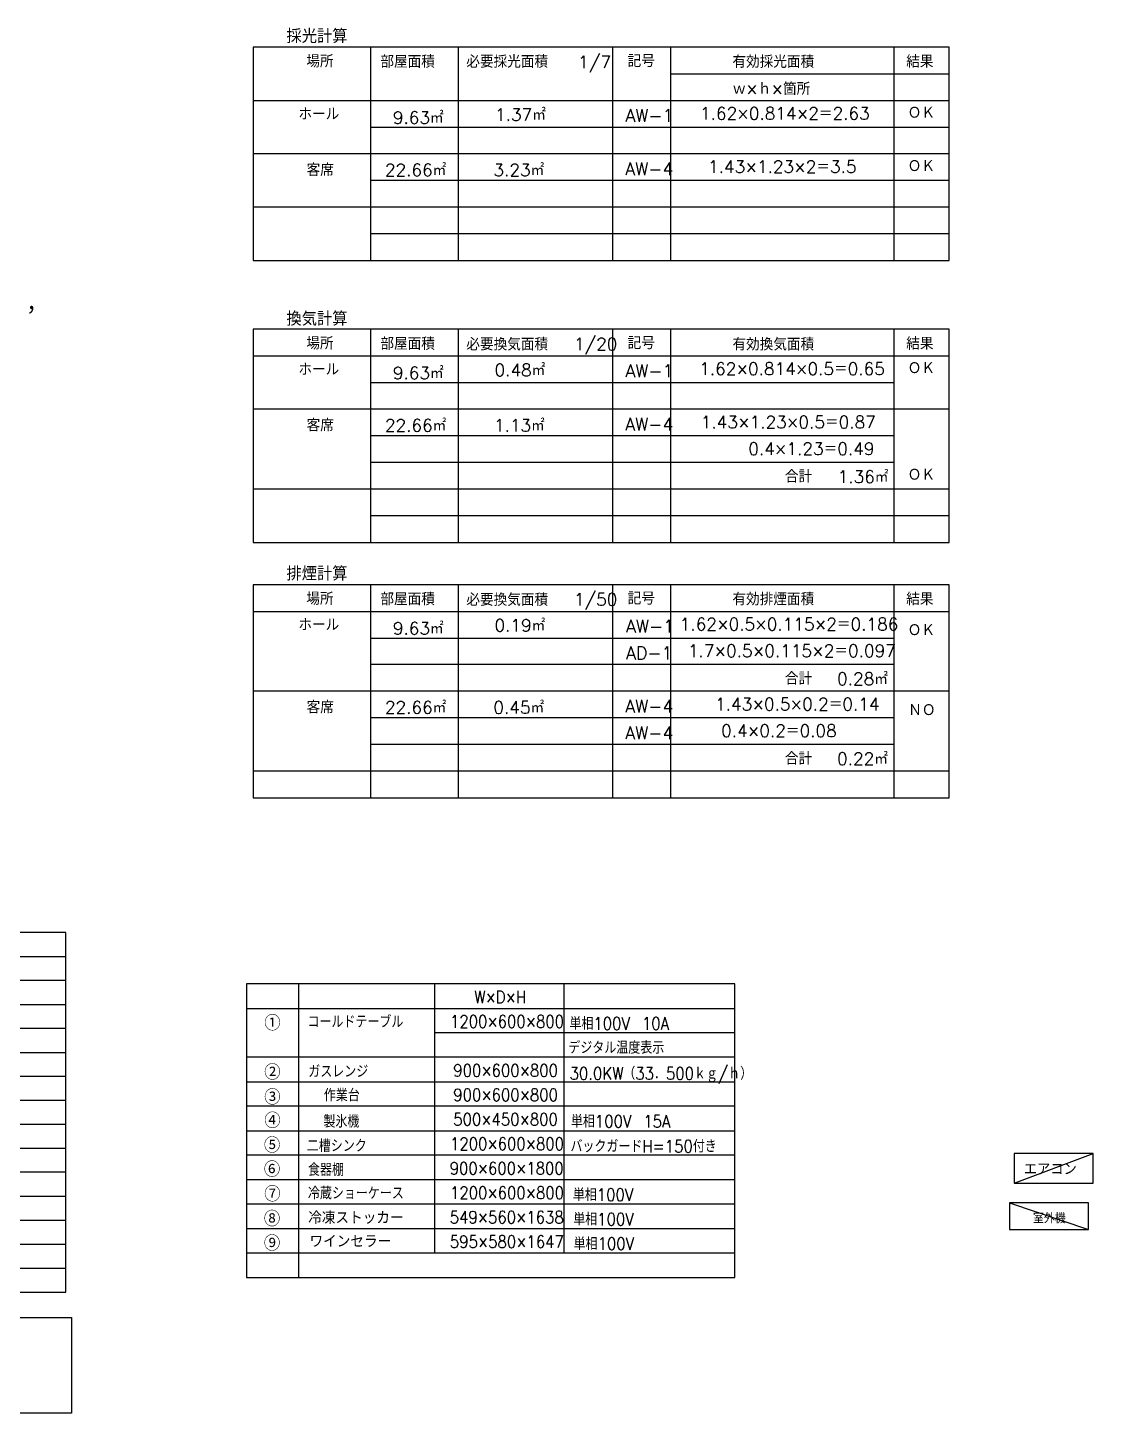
# Model space of a CAD drawing. Extents: x -22351 to 30820, y -9 to 16424.
# Drawn here: x 20068 to 30820, y 0 to 13974 of the extents above; entities that cross this region are included whole.
import ezdxf

# ---------------------------------------------------------------- set-up
doc = ezdxf.new("R2010")
doc.units = 0
doc.header["$LTSCALE"] = 50
doc.header["$MEASUREMENT"] = 0
doc.layers.get('0').update_dxf_attribs({"linetype": 'CONTINUOUS'})
doc.styles.get("Standard").update_dxf_attribs({"font": 'txt', "bigfont": 'bigfont.shx'})

msp = doc.modelspace()

# ---------------------------------------------------------------- linework, layer by layer
at = {"linetype": 'ByBlock'}
for p, q in [((29366.6, 13777.2), (22341.6, 13777.2)), ((22341.6, 13777.2), (22341.6, 11626.5)), ((23526.3, 13777.2), (23526.3, 11626.5)), ((24410.7, 13777.2), (24410.7, 11626.5)), ((25967.9, 13777.2), (25967.9, 11626.5)), ((26554.8, 13777.2), (26554.8, 11626.5)), ((28808.9, 13777.2), (28808.9, 11626.5)), ((29366.6, 11626.5), (29366.6, 13777.2)), ((26554.8, 13508.4), (29366.6, 13508.4)), ((22341.6, 13239.5), (29366.6, 13239.5)), ((23526.3, 12970.7), (29366.6, 12970.7)), ((29366.6, 12701.9), (22341.6, 12701.9)), ((29366.6, 12433), (23526.3, 12433)), ((29366.6, 12164.2), (22341.6, 12164.2)), ((29366.6, 11895.4), (23526.3, 11895.4)), ((22341.6, 11626.5), (29366.6, 11626.5)), ((29366.6, 10932.7), (22341.6, 10932.7)), ((22341.6, 10932.7), (22341.6, 8782)), ((23526.3, 10932.7), (23526.3, 8782)), ((24410.7, 10932.7), (24410.7, 8782)), ((25967.9, 10932.7), (25967.9, 8782)), ((26554.8, 10932.7), (26554.8, 8782)), ((28808.9, 10932.7), (28808.9, 8782)), ((29366.6, 8782), (29366.6, 10932.7)), ((22341.6, 10663.8), (29366.6, 10663.8)), ((23526.3, 10395), (28808.9, 10395)), ((29366.6, 10126.2), (22341.6, 10126.2)), ((28808.9, 9857.3), (23526.3, 9857.3)), ((28808.9, 9588.5), (23526.3, 9588.5)), ((29366.6, 9319.7), (22341.6, 9319.7)), ((29366.6, 9050.8), (23526.3, 9050.8)), ((22341.6, 8782), (29366.6, 8782)), ((29366.6, 8357), (22341.6, 8357)), ((22341.6, 8357), (22341.6, 6206.3)), ((23526.3, 8357), (23526.3, 6206.3)), ((24410.7, 8357), (24410.7, 6206.3)), ((25967.9, 8357), (25967.9, 6206.3)), ((26554.8, 8357), (26554.8, 6206.3)), ((28808.9, 8357), (28808.9, 6206.3)), ((29366.6, 6206.3), (29366.6, 8357)), ((22341.6, 8088.1), (29366.6, 8088.1)), ((23526.3, 7819.3), (28808.9, 7819.3)), ((28808.9, 7550.5), (23526.3, 7550.5)), ((29366.6, 7281.6), (22341.6, 7281.6)), ((28808.9, 7012.8), (23526.3, 7012.8)), ((28808.9, 6744), (23526.3, 6744)), ((29366.6, 6475.1), (22341.6, 6475.1)), ((22341.6, 6206.3), (29366.6, 6206.3)), ((20451.6, 4849), (9065, 4849)), ((20451.6, 1221.2), (20451.6, 4849)), ((9065, 4607.1), (20451.6, 4607.1)), ((20451.6, 4365.3), (9716.4, 4365.3)), ((27203.7, 4330.7), (22276.3, 4330.7)), ((22276.3, 4330.7), (22276.3, 1369.2)), ((22800, 4330.7), (22800, 1369.2)), ((24171.6, 4330.7), (24171.6, 1616)), ((25477.9, 4330.7), (25477.9, 1616)), ((27203.7, 1369.2), (27203.7, 4330.7)), ((17565, 4123.4), (20451.6, 4123.4)), ((22276.3, 4083.9), (27203.7, 4083.9)), ((20451.6, 3881.6), (9065, 3881.6)), ((20451.6, 3881.6), (17565, 3881.6)), ((27203.7, 3837.2), (24171.6, 3837.2)), ((9716.4, 3639.7), (20451.6, 3639.7)), ((27203.7, 3590.4), (22276.3, 3590.4)), ((20451.6, 3397.9), (9716.4, 3397.9)), ((22276.3, 3343.6), (27203.7, 3343.6)), ((20451.6, 3156), (9716.4, 3156)), ((27203.7, 3096.8), (22276.3, 3096.8)), ((20451.6, 2914.1), (15361.5, 2914.1)), ((22276.3, 2850), (27203.7, 2850)), ((9065, 2672.3), (20451.6, 2672.3)), ((27203.7, 2603.2), (22276.3, 2603.2)), ((30820.5, 2621), (30020.5, 2621)), ((30020.5, 2621), (30020.5, 2321)), ((30020.5, 2321), (30820.5, 2621)), ((30820.5, 2321), (30820.5, 2621)), ((20451.6, 2430.4), (9716.4, 2430.4)), ((22276.3, 2356.4), (27203.7, 2356.4)), ((30020.5, 2321), (30820.5, 2321)), ((17565, 2188.6), (20451.6, 2188.6)), ((27203.7, 2109.6), (22276.3, 2109.6)), ((29974, 2123.7), (29974, 1853.7)), ((30773.5, 2123.7), (29974, 2123.7)), ((29974, 2123.7), (30773.5, 1853.7)), ((30773.5, 1853.7), (30773.5, 2123.7)), ((9065, 1946.7), (20451.6, 1946.7)), ((22276.3, 1862.8), (27203.7, 1862.8)), ((29974, 1853.7), (30773.5, 1853.7)), ((9716.4, 1704.9), (20451.6, 1704.9)), ((27203.7, 1616), (22276.3, 1616)), ((17565, 1463), (20451.6, 1463)), ((22276.3, 1369.2), (27203.7, 1369.2)), ((9065, 1221.2), (20451.6, 1221.2)), ((0, 967.3), (20509, 967.3)), ((20509, 967.3), (20509, 0)), ((20509, 0), (0, 0))]:
    msp.add_line(p, q, dxfattribs=at)

# ---------------------------------------------------------------- texts
for s, height, p in [('採光計算', 140, (22679, 13819.1)), ('場所', 125, (22879.4, 13573.5)), ('部屋面積', 125, (23626.7, 13569.7)), ('必要採光面積', 125, (24494.2, 13569.7)), ('1/7', 125, (25622, 13565.9)), ('記号', 125, (26121.7, 13576.7)), ('有効採光面積', 125, (27179.1, 13569.1)), ('結果', 125, (28932.9, 13570.3)), ('ｗ×ｈ×箇所', 125, (27178.9, 13295.6)), ('ホール', 125, (22799.4, 13042.2)), ('9.63㎡', 125, (23752.7, 13005.2)), ('1.37㎡', 125, (24783.9, 13035.6)), ('AW-1', 128.61, (26099.3, 13024.5)), ('1.62×0.814×2＝2.63', 125, (26852.1, 13047.7)), ('ＯＫ', 125, (28947.5, 13054.9)), ('客席', 125, (22882.2, 12478.5)), ('22.66㎡', 125, (23672.5, 12476.7)), ('3.23㎡', 125, (24768.2, 12476.7)), ('AW-4', 128.61, (26097.8, 12486.9)), ('1.43×1.23×2＝3.5', 125, (26933.6, 12510)), ('ＯＫ', 125, (28947.5, 12517.2)), ('，', 200, (20052.4, 11095.2)), ('換気計算', 140, (22678.7, 10968.8)), ('場所', 125, (22879.4, 10729)), ('部屋面積', 125, (23626.7, 10725.2)), ('必要換気面積', 125, (24494.2, 10718.8)), ('1/20', 125, (25579.2, 10721.3)), ('記号', 125, (26121.7, 10732.1)), ('有効換気面積', 125, (27179.1, 10718.8)), ('結果', 125, (28932.9, 10725.8)), ('ホール', 125, (22799.4, 10466.5)), ('9.63㎡', 125, (23752.7, 10429.5)), ('0.48㎡', 125, (24778.5, 10459.9)), ('AW-1', 128.61, (26099.3, 10448.8)), ('1.62×0.814×0.5＝0.65', 125, (26843.8, 10472)), ('ＯＫ', 125, (28947.5, 10479.2)), ('客席', 125, (22882.2, 9902.8)), ('22.66㎡', 125, (23672.5, 9901)), ('1.13㎡', 125, (24772.6, 9901)), ('AW-4', 128.61, (26097.8, 9911.2)), ('1.43×1.23×0.5＝0.87', 125, (26859.7, 9934.3)), ('0.4×1.23＝0.49', 125, (27338.9, 9665.4)), ('合計', 125, (27708.3, 9386.2)), ('1.36㎡', 125, (28241, 9383)), ('ＯＫ', 125, (28947.5, 9403.8)), ('排煙計算', 140, (22679, 8398.8)), ('場所', 125, (22879.4, 8153.3)), ('部屋面積', 125, (23626.7, 8149.4)), ('必要換気面積', 125, (24494.2, 8143.1)), ('1/50', 125, (25579.2, 8145.6)), ('記号', 125, (26121.7, 8156.4)), ('有効排煙面積', 125, (27179.1, 8148.8)), ('結果', 125, (28932.9, 8150.1)), ('ホール', 125, (22799.4, 7890.8)), ('9.63㎡', 125, (23752.7, 7853.8)), ('0.19㎡', 125, (24778.5, 7884.2)), ('AW-1', 128.61, (26105.9, 7873.1)), ('1.62×0.5×0.115×2＝0.186', 125, (26647.7, 7896.2)), ('ＯＫ', 125, (28947.5, 7836.6)), ('AD-1', 128.61, (26105.9, 7604)), ('1.7×0.5×0.115×2＝0.097', 125, (26729.3, 7627.4)), ('合計', 125, (27708.3, 7348.1)), ('0.28㎡', 125, (28235.7, 7345)), ('客席', 125, (22882.2, 7058.3)), ('22.66㎡', 125, (23672.5, 7056.5)), ('0.45㎡', 125, (24767.2, 7056.5)), ('AW-4', 128.61, (26097.8, 7066.6)), ('1.43×0.5×0.2＝0.14', 125, (27004.5, 7089.7)), ('ＮＯ', 125, (28953.5, 7030.1)), ('AW-4', 128.61, (26097.8, 6797.8)), ('0.4×0.2＝0.08', 125, (27065.3, 6820.9)), ('合計', 125, (27708.3, 6541.6)), ('0.22㎡', 125, (28235.7, 6538.5)), ('①', 150, (22455.3, 3861.2)), ('②', 150, (22454.7, 3364.9)), ('③', 150, (22454.7, 3113.4)), ('④', 150, (22455.5, 2877.4)), ('⑤', 150, (22451.7, 2628.3)), ('⑥', 150, (22451, 2384.9)), ('エアコン', 121.5, (30119.2, 2402.3)), ('⑦', 150, (22454.9, 2136.3)), ('⑧', 150, (22451, 1886.5)), ('冷凍ストッカー', 125, (22898.5, 1909.6)), ('室外機', 100, (30212.3, 1916.9)), ('⑨', 150, (22451, 1639.7)), ('ワインセラー', 125, (22911.6, 1671.7))]:
    msp.add_text(s, height=height, dxfattribs=at).set_placement(p)
at = {"linetype": 'ByBlock', "width": 0.88}
for s, p in [('W×D×H', (24574.3, 4136)), ('コールドテーブル', (22891.1, 3886.8)), ('1200×600×800', (24329.7, 3889.2)), ('単相100V\u300010A', (25534.6, 3868.9)), ('デジタル温度表示', (25523.2, 3625.2)), ('ガスレンジ', (22899.3, 3385.3)), ('900×600×800', (24362.1, 3395.6)), ('30.0KW（33．500ｋｇ/ｈ）', (25535.7, 3365.1)), ('作業台', (23056, 3145.3)), ('900×600×800', (24362.1, 3148.8)), ('製氷機', (23052, 2880.8)), ('500×450×800', (24361.5, 2902)), ('単相100V\u300015A', (25548.9, 2881.7)), ('二槽シンク', (22884.4, 2635.4)), ('1200×600×800', (24329.7, 2655.2)), ('バックガードH=150付き', (25544.6, 2631.1)), ('食器棚', (22896.4, 2394.3)), ('900×600×1800', (24326.3, 2408.4)), ('冷蔵ショーケース', (22895.6, 2157.3)), ('1200×600×800', (24329.7, 2161.6)), ('単相100V\u3000', (25568.8, 2141.3)), ('549×560×1638', (24326.6, 1914.8)), ('単相100V\u3000', (25572.5, 1894.5)), ('595×580×1647', (24327.7, 1668)), ('単相100V\u3000', (25575.9, 1647.7))]:
    msp.add_text(s, height=125, dxfattribs=at).set_placement(p)

doc.saveas('drawing.dxf')
